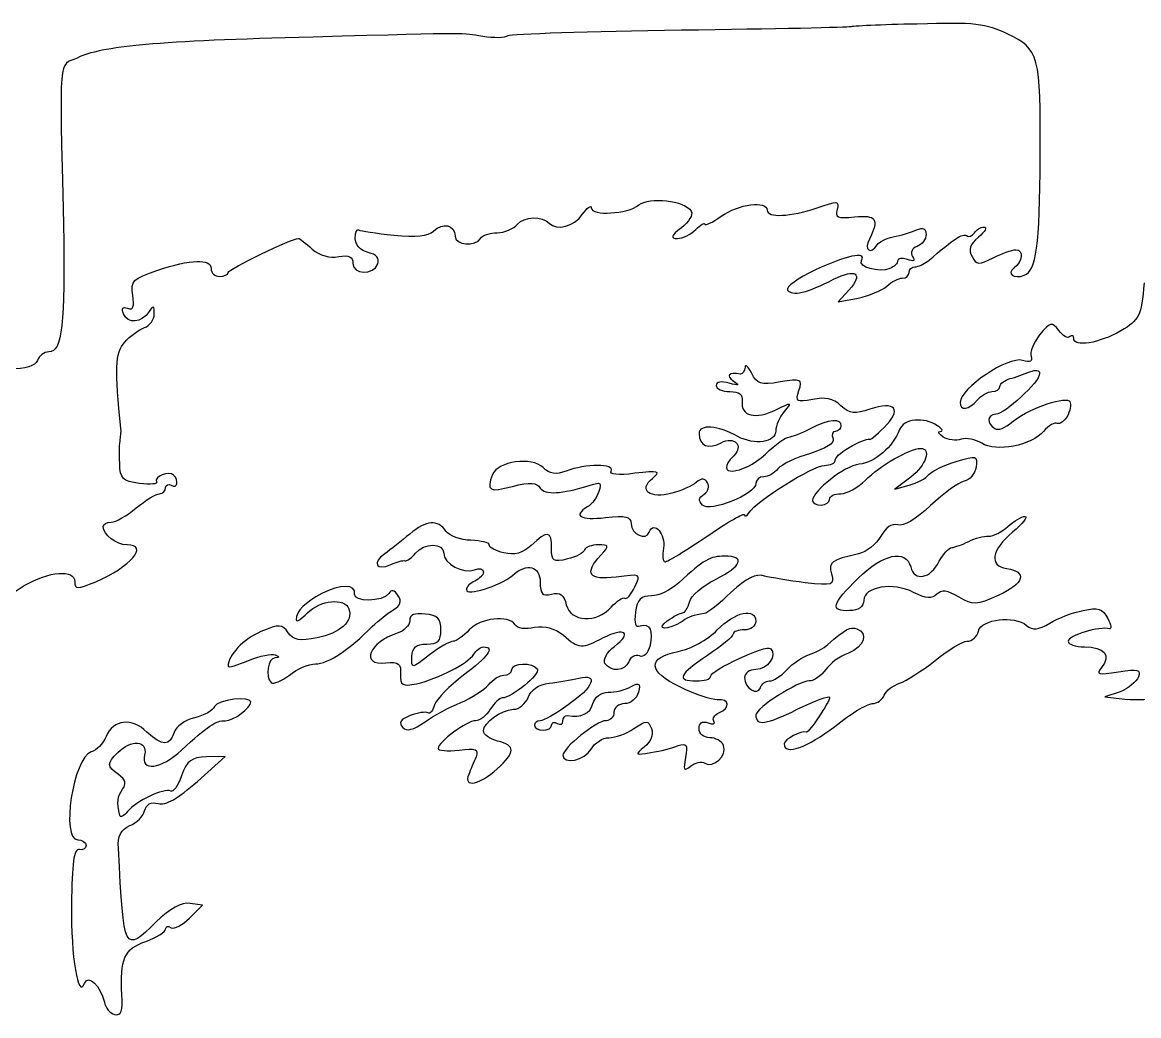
# Model space of a CAD drawing. Extents: x 0 to 69.4, y 0 to 30.3.
# Drawn here: x 4.273 to 7.688, y 7.152 to 10.191 of the extents above; entities that cross this region are included whole.
import ezdxf

# ---------------------------------------------------------------- set-up
doc = ezdxf.new("R2010")
doc.units = 0
doc.header["$MEASUREMENT"] = 0
doc.layers.get('0').update_dxf_attribs({"linetype": 'CONTINUOUS'})

msp = doc.modelspace()

# ---------------------------------------------------------------- linework, layer by layer
at = {"color": 0, "linetype": 'CONTINUOUS'}
for p, q in [((6.80701, 10.1776), (6.80701, 10.1776)), ((6.80181, 9.37218), (6.76882, 9.33572)), ((6.76882, 9.33572), (6.82958, 9.34788)), ((6.48415, 9.13613), (6.48415, 9.13613)), ((6.991, 8.79932), (6.94243, 8.76286)), ((6.94243, 8.76286), (6.98583, 8.77501)), ((5.45822, 8.62576), (5.45822, 8.62576)), ((7.30176, 8.63097), (7.30176, 8.63097)), ((5.18913, 8.44347), (5.18913, 8.44347)), ((7.63157, 8.14318), (7.58469, 8.12756)), ((7.58469, 8.12756), (7.6281, 8.12235)), ((4.86106, 8.09804), (4.86106, 8.09804)), ((4.80897, 7.86888), (4.89404, 7.94526)), ((4.89404, 7.94526), (4.83675, 7.94353)), ((4.78467, 7.45053), (4.8246, 7.49046)), ((4.8246, 7.49046), (4.7864, 7.49567))]:
    msp.add_line(p, q, dxfattribs=at)
for points in [[(6.80701, 10.1776), (6.80354, 10.1759), (6.57264, 10.1707), (6.28971, 10.1673)], [(7.0101, 10.1863), (6.90076, 10.1846), (6.80875, 10.1794), (6.80701, 10.1776)], [(7.28787, 10.1551), (7.22017, 10.188), (7.18718, 10.1915), (7.0101, 10.1863)], [(5.16308, 10.1464), (4.68744, 10.1343), (4.51389, 10.1187), (4.44097, 10.0822)], [(5.68213, 10.1482), (5.60921, 10.1586), (5.66824, 10.1603), (5.16308, 10.1464)], [(5.75851, 10.1499), (5.74983, 10.143), (5.71511, 10.143), (5.68213, 10.1482)], [(6.28971, 10.1673), (6.00851, 10.1638), (5.76893, 10.1551), (5.75851, 10.1499)], [(7.38683, 9.78185), (7.38857, 10.0909), (7.38336, 10.11), (7.28787, 10.1551)], [(4.44097, 10.0822), (4.38368, 10.0562), (4.38715, 10.1048), (4.39931, 9.57357)], [(7.33822, 9.41732), (7.37468, 9.43294), (7.3851, 9.50239), (7.38683, 9.78185)], [(5.98594, 9.60308), (6.00157, 9.62392), (6.01372, 9.63433), (6.01372, 9.62392)], [(6.01372, 9.62392), (6.01372, 9.59788), (6.12478, 9.60482), (6.1595, 9.6326)], [(6.1595, 9.6326), (6.19075, 9.65864), (6.30013, 9.64649), (6.31922, 9.6135)], [(6.41124, 9.59788), (6.46332, 9.63607), (6.55181, 9.64649), (6.55181, 9.61697)], [(6.70458, 9.62392), (6.76882, 9.64649), (6.77229, 9.64649), (6.76535, 9.61871)], [(5.78803, 9.57357), (5.80886, 9.59788), (5.86268, 9.59961), (5.88525, 9.57704)], [(5.88525, 9.57704), (5.90956, 9.55274), (5.9599, 9.56663), (5.98594, 9.60308)], [(6.31922, 9.6135), (6.32617, 9.60308), (6.31228, 9.58051), (6.28971, 9.56315)], [(6.36089, 9.57357), (6.36089, 9.56836), (6.38346, 9.57878), (6.41124, 9.59788)], [(6.55181, 9.61697), (6.55181, 9.59267), (6.62299, 9.59614), (6.70458, 9.62392)], [(6.76535, 9.61871), (6.7584, 9.5944), (6.76708, 9.59093), (6.81917, 9.59614)], [(6.81917, 9.59614), (6.88514, 9.60308), (6.89556, 9.58919), (6.86431, 9.52843)], [(4.39931, 9.57357), (4.40451, 9.26801), (4.39583, 9.183), (4.35417, 9.183)], [(5.53114, 9.55274), (5.55892, 9.58051), (5.59706, 9.57183), (5.59706, 9.53711)], [(5.72553, 9.54753), (5.7481, 9.54753), (5.77588, 9.55968), (5.78803, 9.57357)], [(6.28971, 9.56315), (6.25672, 9.53711), (6.25499, 9.53017), (6.27756, 9.53017)], [(6.33311, 9.55794), (6.34874, 9.57183), (6.36089, 9.58051), (6.36089, 9.57357)], [(7.00836, 9.55621), (7.02919, 9.56489), (7.03787, 9.56142), (7.03787, 9.54232)], [(7.18544, 9.54753), (7.19065, 9.55621), (7.20454, 9.56489), (7.21496, 9.56489)], [(7.21496, 9.56489), (7.22537, 9.56489), (7.21843, 9.551), (7.1976, 9.53364)], [(4.90272, 9.426), (4.90272, 9.43642), (5.09885, 9.53017), (5.11794, 9.53017)], [(5.11794, 9.53017), (5.12142, 9.53017), (5.14051, 9.51628), (5.15961, 9.49718)], [(5.29156, 9.53017), (5.29156, 9.54753), (5.29676, 9.55968), (5.30197, 9.55621)], [(5.33149, 9.48676), (5.30718, 9.49371), (5.29156, 9.51107), (5.29156, 9.53017)], [(5.30197, 9.55621), (5.30718, 9.55274), (5.35579, 9.54579), (5.40961, 9.54058)], [(5.40961, 9.54058), (5.47906, 9.53364), (5.51378, 9.53711), (5.53114, 9.55274)], [(5.59706, 9.53711), (5.59706, 9.50933), (5.65956, 9.50413), (5.67518, 9.53017)], [(5.67518, 9.53017), (5.68039, 9.54058), (5.70469, 9.54753), (5.72553, 9.54753)], [(6.27756, 9.53017), (6.29318, 9.53017), (6.31922, 9.54232), (6.33311, 9.55794)], [(6.86431, 9.52843), (6.84521, 9.49544), (6.86951, 9.47808), (6.88861, 9.51107)], [(6.88861, 9.51107), (6.89382, 9.51975), (6.91639, 9.53017), (6.93722, 9.53538)], [(6.93722, 9.53538), (6.95979, 9.53885), (6.991, 9.54926), (7.00836, 9.55621)], [(7.03787, 9.54232), (7.03787, 9.52843), (7.02572, 9.51107), (7.0101, 9.50586)], [(7.04308, 9.46072), (7.12642, 9.5319), (7.14899, 9.54579), (7.16114, 9.53885)], [(7.16114, 9.53885), (7.16808, 9.53364), (7.1785, 9.53711), (7.18544, 9.54753)], [(7.1976, 9.53364), (7.17156, 9.51107), (7.16635, 9.49544), (7.1785, 9.47461)], [(5.15961, 9.49718), (5.18392, 9.47808), (5.21343, 9.4694), (5.24121, 9.47461)], [(7.0101, 9.50586), (6.99447, 9.50065), (6.98926, 9.48676), (6.99621, 9.47461)], [(7.24274, 9.47114), (7.26878, 9.48329), (7.30003, 9.49544), (7.31218, 9.49544)], [(7.31218, 9.49544), (7.33649, 9.49544), (7.33301, 9.45899), (7.30697, 9.43989)], [(4.68744, 9.43294), (4.78814, 9.46593), (4.85064, 9.4694), (4.85064, 9.43815)], [(5.24121, 9.47461), (5.27246, 9.47982), (5.28461, 9.47461), (5.28461, 9.45378)], [(5.361, 9.45204), (5.36621, 9.4694), (5.35753, 9.48156), (5.33149, 9.48676)], [(6.84, 9.46246), (6.85736, 9.49197), (6.79313, 9.47808), (6.69764, 9.43294)], [(6.92681, 9.43815), (6.89382, 9.42426), (6.82785, 9.44336), (6.84, 9.46246)], [(6.95111, 9.46246), (6.95111, 9.45378), (6.94069, 9.44336), (6.92681, 9.43815)], [(6.98063, 9.46593), (6.96326, 9.47114), (6.95111, 9.4694), (6.95111, 9.46246)], [(6.99621, 9.47461), (7.00489, 9.46072), (6.99968, 9.45899), (6.98063, 9.46593)], [(7.00315, 9.44336), (7.01357, 9.44336), (7.03093, 9.45204), (7.04308, 9.46072)], [(7.1785, 9.47461), (7.19239, 9.44857), (7.19933, 9.44857), (7.24274, 9.47114)], [(4.61111, 9.35656), (4.60417, 9.39996), (4.61111, 9.4069), (4.68744, 9.43294)], [(4.85064, 9.43815), (4.85064, 9.42426), (4.86279, 9.41385), (4.87668, 9.41385)], [(4.87668, 9.41385), (4.89057, 9.41385), (4.90272, 9.41906), (4.90272, 9.426)], [(5.28461, 9.45378), (5.28461, 9.41906), (5.34711, 9.41732), (5.361, 9.45204)], [(6.69764, 9.43294), (6.64556, 9.40864), (6.60736, 9.38086), (6.61431, 9.37218)], [(6.75493, 9.40517), (6.82264, 9.43989), (6.84694, 9.42253), (6.80181, 9.37218)], [(6.965, 9.40864), (6.97715, 9.40864), (6.98583, 9.41732), (6.98583, 9.426)], [(6.98583, 9.426), (6.98583, 9.43642), (6.99447, 9.44336), (7.00315, 9.44336)], [(7.30697, 9.43989), (7.28267, 9.42253), (7.30524, 9.40517), (7.33822, 9.41732)], [(6.61431, 9.37218), (6.62646, 9.35308), (6.67507, 9.3635), (6.75493, 9.40517)], [(6.91813, 9.38433), (6.93201, 9.39822), (6.95458, 9.40864), (6.965, 9.40864)], [(7.70449, 9.39475), (7.69581, 9.29058), (7.6906, 9.2819), (7.63331, 9.24718)], [(4.59549, 9.31663), (4.61285, 9.30968), (4.61632, 9.32183), (4.61111, 9.35656)], [(6.82958, 9.34788), (6.86257, 9.35482), (6.9025, 9.37044), (6.91813, 9.38433)], [(4.58333, 9.29926), (4.57639, 9.31663), (4.57986, 9.32183), (4.59549, 9.31663)], [(4.67703, 9.29926), (4.67703, 9.32531), (4.67356, 9.32531), (4.6614, 9.30621)], [(4.6614, 9.30621), (4.63883, 9.27149), (4.59549, 9.26801), (4.58333, 9.29926)], [(4.64751, 9.2576), (4.66314, 9.26281), (4.67703, 9.2819), (4.67703, 9.29926)], [(4.58681, 9.21251), (4.60243, 9.23156), (4.63015, 9.25065), (4.64751, 9.2576)], [(7.44412, 9.24892), (7.42156, 9.27669), (7.41808, 9.27496), (7.3851, 9.23503)], [(7.3851, 9.23503), (7.366, 9.21078), (7.35385, 9.18126), (7.35906, 9.16911)], [(7.47706, 9.22988), (7.47185, 9.22293), (7.45628, 9.23156), (7.44412, 9.24892)], [(7.48921, 9.22467), (7.48921, 9.23329), (7.484, 9.23503), (7.47706, 9.22988)], [(7.63331, 9.24718), (7.56733, 9.20904), (7.48921, 9.19689), (7.48921, 9.22467)], [(4.57465, 8.94863), (4.55556, 9.12744), (4.55729, 9.18126), (4.58681, 9.21251)], [(4.31944, 9.15696), (4.3125, 9.1396), (4.28472, 9.13092), (4.23438, 9.13092)], [(4.35417, 9.183), (4.34028, 9.183), (4.32465, 9.17085), (4.31944, 9.15696)], [(7.33301, 9.15696), (7.28961, 9.17085), (7.14204, 9.07189), (7.14204, 9.02849)], [(7.35906, 9.16911), (7.36426, 9.15349), (7.35732, 9.15001), (7.33301, 9.15696)], [(6.47026, 9.11529), (6.43381, 9.1205), (6.42513, 9.11182), (6.44769, 9.09446)], [(6.48415, 9.13613), (6.48242, 9.12397), (6.47721, 9.11529), (6.47026, 9.11529)], [(6.50325, 9.11876), (6.49283, 9.1396), (6.48415, 9.14654), (6.48415, 9.13613)], [(6.59174, 9.09099), (6.53097, 9.08057), (6.52056, 9.08404), (6.50325, 9.11876)], [(7.3851, 9.11703), (7.3851, 9.09099), (7.27746, 8.99203), (7.25142, 8.99203)], [(7.29482, 9.1014), (7.31044, 9.10488), (7.33822, 9.11529), (7.35558, 9.12224)], [(7.35558, 9.12224), (7.37294, 9.12918), (7.3851, 9.12744), (7.3851, 9.11703)], [(6.43554, 9.08751), (6.41124, 9.09446), (6.39561, 9.09099), (6.39561, 9.08057)], [(6.44769, 9.09446), (6.46853, 9.08057), (6.46506, 9.07883), (6.43554, 9.08751)], [(6.64903, 9.06494), (6.65944, 9.09967), (6.65597, 9.1014), (6.59174, 9.09099)], [(7.26357, 9.0771), (7.26357, 9.08578), (7.27746, 9.09619), (7.29482, 9.1014)], [(6.39561, 9.08057), (6.39561, 9.07015), (6.41471, 9.06147), (6.43728, 9.06147)], [(6.43728, 9.06147), (6.46679, 9.06147), (6.47721, 9.05279), (6.47547, 9.03196)], [(6.69069, 9.03717), (6.64208, 9.02849), (6.63688, 9.03022), (6.64903, 9.06494)], [(7.19412, 9.03543), (7.20628, 9.04932), (7.22711, 9.06147), (7.23926, 9.06147)], [(7.23926, 9.06147), (7.25315, 9.06147), (7.26357, 9.06842), (7.26357, 9.0771)], [(6.47547, 9.03196), (6.46853, 8.98682), (6.51708, 8.97467), (6.57785, 9.00592)], [(6.57785, 9.00592), (6.62819, 9.03022), (6.62819, 9.03022), (6.60389, 9.00071)], [(6.7775, 9.01807), (6.75319, 9.04064), (6.72889, 9.04585), (6.69069, 9.03717)], [(6.86604, 9.00765), (6.81917, 8.99203), (6.80528, 8.99376), (6.7775, 9.01807)], [(6.90944, 8.9521), (6.965, 9.00765), (6.94417, 9.03369), (6.86604, 9.00765)], [(7.14204, 9.02849), (7.14204, 9.00071), (7.16808, 9.00592), (7.19412, 9.03543)], [(7.30003, 8.96772), (7.33996, 9.00418), (7.45454, 9.04585), (7.47532, 9.03369)], [(7.47532, 9.03369), (7.48226, 9.02849), (7.48053, 9.00939), (7.47185, 8.99029)], [(6.60389, 9.00071), (6.59, 8.98335), (6.57785, 8.95731), (6.57785, 8.94168)], [(6.68375, 8.94863), (6.74278, 8.97814), (6.7775, 8.98161), (6.7775, 8.95731)], [(7.0726, 8.95731), (7.03093, 8.98508), (6.96847, 8.97814), (6.95632, 8.94515)], [(7.25142, 8.99203), (7.22364, 8.99203), (7.2219, 8.96425), (7.24794, 8.94863)], [(7.47185, 8.99029), (7.46143, 8.97119), (7.4476, 8.96078), (7.43892, 8.96425)], [(4.57292, 8.9139), (4.57465, 8.92432), (4.57639, 8.93994), (4.57465, 8.94863)], [(6.46158, 8.92432), (6.40082, 8.95904), (6.34353, 8.96251), (6.34353, 8.933)], [(6.61778, 8.92258), (6.62646, 8.92258), (6.65771, 8.93474), (6.68375, 8.94863)], [(6.7775, 8.95731), (6.7775, 8.94863), (6.77056, 8.93994), (6.76014, 8.93994)], [(6.86431, 8.91564), (6.86431, 8.91043), (6.88514, 8.92779), (6.90944, 8.9521)], [(7.08128, 8.93994), (7.09169, 8.93994), (7.08649, 8.94863), (7.0726, 8.95731)], [(7.24794, 8.94863), (7.25662, 8.94168), (7.28093, 8.95036), (7.30003, 8.96772)], [(7.43892, 8.96425), (7.43197, 8.96946), (7.41287, 8.95731), (7.39725, 8.93994)], [(4.57118, 8.84272), (4.56944, 8.87224), (4.57118, 8.90522), (4.57292, 8.9139)], [(6.34353, 8.933), (6.34353, 8.89481), (6.37304, 8.88439), (6.41124, 8.90522)], [(6.41124, 8.90522), (6.45117, 8.92606), (6.48068, 8.89654), (6.44943, 8.86529)], [(6.57785, 8.94168), (6.57785, 8.90522), (6.51361, 8.89654), (6.46158, 8.92432)], [(6.5466, 8.8705), (6.57785, 8.90001), (6.6091, 8.92258), (6.61778, 8.92258)], [(6.75319, 8.91738), (6.7584, 8.90349), (6.73236, 8.88786), (6.68375, 8.87224)], [(6.76014, 8.93994), (6.75146, 8.93994), (6.74799, 8.92953), (6.75319, 8.91738)], [(6.81222, 8.89654), (6.84174, 8.91217), (6.86431, 8.91911), (6.86431, 8.91564)], [(6.95632, 8.94515), (6.93549, 8.89133), (6.8834, 8.84619), (6.83306, 8.83925)], [(7.08996, 8.92258), (7.07607, 8.93126), (7.0726, 8.93994), (7.08128, 8.93994)], [(7.14551, 8.91564), (7.12989, 8.91043), (7.10385, 8.9139), (7.08996, 8.92258)], [(7.20801, 8.90349), (7.18892, 8.91564), (7.16114, 8.92085), (7.14551, 8.91564)], [(7.39725, 8.93994), (7.36079, 8.89654), (7.25142, 8.87571), (7.20801, 8.90349)], [(6.76014, 8.85314), (6.76014, 8.86182), (6.78444, 8.88092), (6.81222, 8.89654)], [(6.85215, 8.79064), (6.89556, 8.83404), (6.98753, 8.88786), (7.02051, 8.88786)], [(7.02051, 8.88786), (7.05524, 8.88786), (7.03787, 8.83751), (6.991, 8.79932)], [(5.86615, 8.82883), (5.83317, 8.86356), (5.72726, 8.84793), (5.71164, 8.808)], [(6.44943, 8.86529), (6.38346, 8.79932), (6.47547, 8.80453), (6.5466, 8.8705)], [(6.68375, 8.87224), (6.64035, 8.86008), (6.59694, 8.83925), (6.58479, 8.82536)], [(6.72715, 8.83578), (6.74451, 8.83578), (6.76014, 8.84272), (6.76014, 8.85314)], [(7.04656, 8.808), (7.05697, 8.81842), (7.09343, 8.83751), (7.12989, 8.84793)], [(7.12989, 8.84793), (7.19239, 8.86703), (7.19586, 8.86529), (7.19065, 8.83057)], [(4.63189, 8.78022), (4.57986, 8.78717), (4.57292, 8.79411), (4.57118, 8.84272)], [(4.73606, 8.80626), (4.72217, 8.82015), (4.67529, 8.80106), (4.68397, 8.78543)], [(5.93733, 8.81842), (5.90435, 8.80626), (5.88699, 8.80974), (5.86615, 8.82883)], [(6.07443, 8.81842), (6.08832, 8.84099), (5.99463, 8.84099), (5.93733, 8.81842)], [(6.14735, 8.81147), (6.09526, 8.80453), (6.06749, 8.808), (6.07443, 8.81842)], [(6.20117, 8.79585), (6.22721, 8.81842), (6.22026, 8.82015), (6.14735, 8.81147)], [(6.49631, 8.69174), (6.51882, 8.72646), (6.69243, 8.83578), (6.72715, 8.83578)], [(6.58479, 8.82536), (6.57438, 8.81147), (6.55354, 8.80106), (6.54139, 8.80106)], [(6.83306, 8.83925), (6.78792, 8.83404), (6.69069, 8.75765), (6.69069, 8.72819)], [(7.19065, 8.83057), (7.18718, 8.80974), (7.17156, 8.79064), (7.15419, 8.78717)], [(4.68397, 8.78543), (4.68918, 8.77849), (4.66488, 8.77675), (4.63189, 8.78022)], [(4.71175, 8.76807), (4.71175, 8.77675), (4.72043, 8.78022), (4.72911, 8.77501)], [(4.72911, 8.77501), (4.74821, 8.76286), (4.75342, 8.7889), (4.73606, 8.80626)], [(5.71164, 8.808), (5.69254, 8.75765), (5.70122, 8.7525), (5.7724, 8.77154)], [(5.7724, 8.77154), (5.82796, 8.78543), (5.84706, 8.78369), (5.85747, 8.76633)], [(6.01025, 8.77501), (6.04318, 8.78543), (6.04665, 8.78369), (6.03629, 8.75597)], [(6.26019, 8.75076), (6.19422, 8.73167), (6.15603, 8.76113), (6.20117, 8.79585)], [(6.33485, 8.78369), (6.32269, 8.77328), (6.28797, 8.75765), (6.26019, 8.75076)], [(6.36957, 8.78196), (6.36089, 8.79758), (6.35221, 8.79758), (6.33485, 8.78369)], [(6.51708, 8.78022), (6.51708, 8.74729), (6.37651, 8.69174), (6.35394, 8.71431)], [(6.35915, 8.74729), (6.37131, 8.75597), (6.37651, 8.77154), (6.36957, 8.78196)], [(6.54139, 8.80106), (6.5275, 8.80106), (6.51708, 8.79064), (6.51708, 8.78022)], [(6.7775, 8.74903), (6.79486, 8.74903), (6.82958, 8.76807), (6.85215, 8.79064)], [(6.98583, 8.77501), (7.0101, 8.78196), (7.03787, 8.79585), (7.04656, 8.808)], [(7.15419, 8.78717), (7.13683, 8.78369), (7.09169, 8.75076), (7.05176, 8.71257)], [(4.62147, 8.70562), (4.65099, 8.72993), (4.68224, 8.74903), (4.69265, 8.74903)], [(4.69265, 8.74903), (4.70307, 8.74903), (4.71175, 8.75765), (4.71175, 8.76807)], [(5.85747, 8.76633), (5.87136, 8.74556), (5.92171, 8.74729), (6.01025, 8.77501)], [(6.03629, 8.75597), (6.03108, 8.73687), (6.01546, 8.71604), (6.00157, 8.7091)], [(6.35394, 8.71431), (6.34006, 8.72819), (6.34179, 8.73687), (6.35915, 8.74729)], [(6.74278, 8.73167), (6.74278, 8.74208), (6.7584, 8.74903), (6.7775, 8.74903)], [(6.00157, 8.7091), (5.95643, 8.68132), (5.98074, 8.66743), (6.05707, 8.67611)], [(6.69069, 8.72819), (6.69069, 8.72125), (6.70285, 8.71431), (6.71674, 8.71431)], [(6.71674, 8.71431), (6.73063, 8.71431), (6.74278, 8.72299), (6.74278, 8.73167)], [(7.05176, 8.71257), (7.00662, 8.6709), (6.96847, 8.64833), (6.95111, 8.65354)], [(4.54514, 8.66222), (4.55903, 8.66222), (4.59375, 8.68132), (4.62147, 8.70562)], [(6.05707, 8.67611), (6.11957, 8.68306), (6.13519, 8.67958), (6.13519, 8.65701)], [(6.36783, 8.61882), (6.43033, 8.66222), (6.48242, 8.69174), (6.48242, 8.68479)], [(6.48242, 8.68479), (6.48242, 8.67785), (6.48936, 8.67958), (6.49631, 8.69174)], [(7.28787, 8.64833), (7.30697, 8.66569), (7.33128, 8.67958), (7.33996, 8.67958)], [(7.33996, 8.67958), (7.35037, 8.67958), (7.33301, 8.65701), (7.30176, 8.63097)], [(4.52083, 8.64833), (4.52083, 8.65528), (4.53125, 8.66222), (4.54514, 8.66222)], [(4.59375, 8.59278), (4.56076, 8.59278), (4.52083, 8.62403), (4.52083, 8.64833)], [(5.56928, 8.63444), (5.54329, 8.6709), (5.51031, 8.66917), (5.45822, 8.62576)], [(6.13519, 8.65701), (6.13519, 8.62576), (6.18207, 8.60319), (6.19075, 8.63097)], [(6.19075, 8.63097), (6.20464, 8.66917), (6.24283, 8.62403), (6.23415, 8.58236)], [(6.95111, 8.65354), (6.93201, 8.65875), (6.91465, 8.6466), (6.89903, 8.61882)], [(7.22885, 8.61882), (7.24274, 8.61882), (7.27051, 8.63271), (7.28787, 8.64833)], [(5.45822, 8.62576), (5.43392, 8.60493), (5.39919, 8.57889), (5.38183, 8.565)], [(5.64567, 8.60667), (5.61442, 8.60667), (5.57969, 8.62056), (5.56928, 8.63444)], [(5.70122, 8.59278), (5.70122, 8.59972), (5.67692, 8.60493), (5.64567, 8.60667)], [(5.89219, 8.58236), (5.89219, 8.63618), (5.88004, 8.63792), (5.82969, 8.59104)], [(6.23936, 8.54069), (6.24631, 8.54069), (6.3036, 8.57542), (6.36783, 8.61882)], [(6.89903, 8.61882), (6.88514, 8.59451), (6.85563, 8.57021), (6.83132, 8.565)], [(7.16808, 8.60319), (7.18718, 8.61361), (7.21496, 8.62056), (7.22885, 8.61882)], [(7.30176, 8.63097), (7.23753, 8.57715), (7.22885, 8.52854), (7.2844, 8.51986)], [(4.49826, 8.47993), (4.60417, 8.52507), (4.66314, 8.59278), (4.59375, 8.59278)], [(5.47558, 8.56674), (5.50336, 8.59972), (5.56239, 8.59972), (5.56239, 8.56674)], [(5.74636, 8.56847), (5.72206, 8.57368), (5.70122, 8.5841), (5.70122, 8.59278)], [(5.82969, 8.59104), (5.80365, 8.56674), (5.77935, 8.55979), (5.74636, 8.56847)], [(5.94081, 8.54937), (5.8974, 8.53896), (5.89219, 8.54069), (5.89219, 8.58236)], [(5.99289, 8.57715), (5.99115, 8.56847), (5.96685, 8.55458), (5.94081, 8.54937)], [(6.03456, 8.59278), (6.01546, 8.59278), (5.99636, 8.58583), (5.99289, 8.57715)], [(6.04318, 8.56153), (6.06922, 8.59104), (6.06922, 8.59278), (6.03456, 8.59278)], [(6.23415, 8.58236), (6.23068, 8.55979), (6.23242, 8.54069), (6.23936, 8.54069)], [(6.82958, 8.49035), (6.90597, 8.565), (6.97542, 8.58062), (6.991, 8.52507)], [(7.07781, 8.54243), (7.08996, 8.565), (7.10732, 8.5841), (7.116, 8.5841)], [(7.116, 8.5841), (7.12642, 8.58583), (7.14899, 8.59278), (7.16808, 8.60319)], [(5.38183, 8.565), (5.3419, 8.53722), (5.35579, 8.51292), (5.40093, 8.53201)], [(5.40093, 8.53201), (5.41829, 8.54069), (5.43739, 8.5459), (5.44433, 8.54417)], [(5.44433, 8.54417), (5.44954, 8.54243), (5.46517, 8.55285), (5.47558, 8.56674)], [(5.56239, 8.56674), (5.56239, 8.53549), (5.62136, 8.5025), (5.65608, 8.51639)], [(5.7724, 8.49903), (5.81754, 8.53896), (5.85747, 8.52854), (5.85747, 8.47819)], [(6.09006, 8.49382), (6.00504, 8.4834), (5.99115, 8.50424), (6.04318, 8.56153)], [(6.42165, 8.55806), (6.37651, 8.55806), (6.35915, 8.54764), (6.28103, 8.47646)], [(6.39388, 8.48687), (6.47547, 8.52854), (6.48589, 8.55806), (6.42165, 8.55806)], [(6.83132, 8.565), (6.74625, 8.5459), (6.73931, 8.54069), (6.74799, 8.50424)], [(6.991, 8.52507), (7.00142, 8.47993), (7.05176, 8.48861), (7.07781, 8.54243)], [(4.27951, 8.46778), (4.35417, 8.51292), (4.43403, 8.51812), (4.43403, 8.47993)], [(5.65608, 8.51639), (5.67171, 8.5216), (5.68386, 8.51986), (5.68386, 8.50944)], [(5.68386, 8.50944), (5.68386, 8.50076), (5.67171, 8.48861), (5.65782, 8.48167)], [(6.14735, 8.46431), (6.16644, 8.50424), (6.16471, 8.50424), (6.09006, 8.49382)], [(6.54313, 8.49729), (6.51708, 8.50597), (6.48936, 8.49035), (6.44075, 8.44694)], [(6.74799, 8.50424), (6.7584, 8.46778), (6.75319, 8.46778), (6.66813, 8.47646)], [(7.2844, 8.51986), (7.34864, 8.51118), (7.33822, 8.47472), (7.2601, 8.43826)], [(4.43403, 8.47993), (4.43403, 8.45562), (4.44097, 8.45562), (4.49826, 8.47993)], [(5.28982, 8.44174), (5.29503, 8.47299), (5.24468, 8.47299), (5.18913, 8.44347)], [(5.63178, 8.45562), (5.63178, 8.43479), (5.73247, 8.46604), (5.7724, 8.49903)], [(5.65782, 8.48167), (5.64393, 8.47646), (5.63178, 8.46431), (5.63178, 8.45562)], [(5.85747, 8.47819), (5.85747, 8.44174), (5.86442, 8.43479), (5.89219, 8.44174)], [(6.28103, 8.47646), (6.25672, 8.45389), (6.22026, 8.43653), (6.19769, 8.43653)], [(6.31401, 8.41743), (6.31749, 8.43653), (6.35394, 8.46778), (6.39388, 8.48687)], [(6.66813, 8.47646), (6.61778, 8.4834), (6.56222, 8.49208), (6.54313, 8.49729)], [(6.80354, 8.39139), (6.74278, 8.38792), (6.74972, 8.41222), (6.82958, 8.49035)], [(6.99968, 8.44694), (6.93722, 8.47993), (6.84694, 8.46431), (6.84694, 8.42264)], [(4.2066, 8.41396), (4.21181, 8.42264), (4.24479, 8.44694), (4.27951, 8.46778)], [(5.18913, 8.44347), (5.13878, 8.41743), (5.111, 8.38965), (5.111, 8.36361)], [(5.39399, 8.44347), (5.37663, 8.41743), (5.28461, 8.41743), (5.28982, 8.44174)], [(5.4235, 8.43653), (5.41135, 8.45562), (5.40267, 8.45736), (5.39399, 8.44347)], [(5.40961, 8.39486), (5.43044, 8.40701), (5.43392, 8.41917), (5.4235, 8.43653)], [(5.89219, 8.44174), (5.91824, 8.44868), (5.93039, 8.44), (5.93733, 8.40875)], [(6.1161, 8.42958), (6.12131, 8.42437), (6.13519, 8.44), (6.14735, 8.46431)], [(6.19769, 8.43653), (6.16644, 8.43653), (6.15429, 8.42611), (6.14908, 8.38618)], [(6.44075, 8.44694), (6.40603, 8.41222), (6.36783, 8.38271), (6.35915, 8.38271)], [(7.07086, 8.44174), (7.05524, 8.42611), (7.03787, 8.42785), (6.99968, 8.44694)], [(7.13857, 8.43306), (7.10211, 8.45389), (7.08475, 8.45562), (7.07086, 8.44174)], [(7.2601, 8.43826), (7.19065, 8.40701), (7.18197, 8.40701), (7.13857, 8.43306)], [(5.14572, 8.38444), (5.18565, 8.42437), (5.25857, 8.43132), (5.27246, 8.3966)], [(5.93733, 8.40875), (5.95122, 8.35667), (6.02935, 8.35146), (6.07443, 8.40181)], [(6.07443, 8.40181), (6.09179, 8.4209), (6.11089, 8.43306), (6.1161, 8.42958)], [(6.29318, 8.38444), (6.30013, 8.38444), (6.30881, 8.40007), (6.31401, 8.41743)], [(6.39908, 8.33236), (6.4529, 8.38792), (6.51708, 8.40181), (6.51708, 8.3584)], [(6.84694, 8.42264), (6.84694, 8.40354), (6.83132, 8.39139), (6.80354, 8.39139)], [(7.51872, 8.39139), (7.56386, 8.40181), (7.57775, 8.39833), (7.59338, 8.36708)], [(5.111, 8.36361), (5.111, 8.35493), (5.12663, 8.36535), (5.14572, 8.38444)], [(5.27246, 8.3966), (5.28635, 8.3584), (5.24468, 8.32194), (5.17524, 8.30806)], [(5.34364, 8.34278), (5.36447, 8.36187), (5.39399, 8.38618), (5.40961, 8.39486)], [(5.50683, 8.38097), (5.47211, 8.38444), (5.45822, 8.37924), (5.45822, 8.36014)], [(5.55371, 8.33236), (5.55371, 8.36708), (5.54329, 8.3775), (5.50683, 8.38097)], [(5.78108, 8.34799), (5.76025, 8.37924), (5.67344, 8.36882), (5.64046, 8.33236)], [(6.14908, 8.38618), (6.14388, 8.35146), (6.14908, 8.33931), (6.16297, 8.34451)], [(6.24631, 8.36014), (6.2654, 8.37403), (6.28624, 8.38444), (6.29318, 8.38444)], [(6.35915, 8.38271), (6.32443, 8.3775), (6.31575, 8.37403), (6.29144, 8.3584)], [(7.1976, 8.32889), (7.20801, 8.36535), (7.30697, 8.3775), (7.34517, 8.34625)], [(7.41635, 8.35319), (7.44239, 8.36882), (7.48747, 8.38618), (7.51872, 8.39139)], [(7.59338, 8.36708), (7.60379, 8.34799), (7.60553, 8.3341), (7.59858, 8.33583)], [(5.08675, 8.32368), (5.06765, 8.34972), (5.06071, 8.35146), (5.00342, 8.32715)], [(5.17003, 8.22825), (5.20822, 8.22825), (5.27593, 8.27339), (5.34364, 8.34278)], [(5.45822, 8.36014), (5.45822, 8.34625), (5.44086, 8.32889), (5.42003, 8.32194)], [(5.51031, 8.28896), (5.54503, 8.28896), (5.55371, 8.29764), (5.55371, 8.33236)], [(5.64046, 8.33236), (5.6231, 8.31326), (5.60053, 8.29764), (5.59185, 8.29764)], [(5.84011, 8.33931), (5.81407, 8.33236), (5.78629, 8.33757), (5.78108, 8.34799)], [(5.92865, 8.315), (5.90088, 8.33757), (5.8731, 8.34451), (5.84011, 8.33931)], [(6.08485, 8.28207), (6.1404, 8.32368), (6.1161, 8.34104), (6.05013, 8.30806)], [(6.16297, 8.34451), (6.19249, 8.35493), (6.20464, 8.32889), (6.19249, 8.28207)], [(6.29144, 8.3584), (6.24631, 8.33062), (6.20811, 8.33062), (6.24631, 8.36014)], [(6.27929, 8.26644), (6.31749, 8.27339), (6.36957, 8.30285), (6.39908, 8.33236)], [(6.48242, 8.33236), (6.46332, 8.33236), (6.44769, 8.32715), (6.44769, 8.32021)], [(6.51708, 8.3584), (6.51708, 8.34451), (6.50151, 8.33236), (6.48242, 8.33236)], [(6.73757, 8.28722), (6.79139, 8.33583), (6.80528, 8.34278), (6.82611, 8.33583)], [(6.82611, 8.33583), (6.86257, 8.32368), (6.84868, 8.28033), (6.80007, 8.26124)], [(7.34517, 8.34625), (7.36426, 8.33062), (7.37989, 8.33236), (7.41635, 8.35319)], [(7.59858, 8.33583), (7.56907, 8.34451), (7.47185, 8.315), (7.47185, 8.29764)], [(5.00342, 8.32715), (4.9496, 8.30458), (4.90272, 8.25429), (4.90272, 8.22131)], [(5.17524, 8.30806), (5.12315, 8.29764), (5.10232, 8.30111), (5.08675, 8.32368)], [(5.42003, 8.32194), (5.33496, 8.2959), (5.30544, 8.22131), (5.38531, 8.23172)], [(5.59185, 8.29764), (5.58143, 8.29764), (5.5485, 8.2786), (5.51899, 8.25603)], [(6.05013, 8.30806), (5.98421, 8.27339), (5.97553, 8.27339), (5.92865, 8.315)], [(6.44769, 8.32021), (6.44769, 8.31153), (6.41124, 8.28381), (6.36957, 8.25429)], [(7.06565, 8.23867), (7.10558, 8.27165), (7.14899, 8.29764), (7.16287, 8.29764)], [(7.16287, 8.29764), (7.1785, 8.29764), (7.19412, 8.31153), (7.1976, 8.32889)], [(7.47185, 8.29764), (7.47185, 8.28896), (7.49442, 8.28033), (7.52219, 8.28033)], [(5.46517, 8.25082), (5.4669, 8.2786), (5.47732, 8.28896), (5.51031, 8.28896)], [(5.68386, 8.28033), (5.72032, 8.28033), (5.69775, 8.24908), (5.6231, 8.19353)], [(5.65435, 8.25776), (5.66129, 8.26992), (5.67518, 8.28033), (5.68386, 8.28033)], [(6.05533, 8.22999), (6.04839, 8.24214), (6.06228, 8.26471), (6.08485, 8.28207)], [(6.19249, 8.28207), (6.18728, 8.2595), (6.17339, 8.24735), (6.16124, 8.25256)], [(6.28624, 8.15707), (6.18554, 8.20568), (6.18381, 8.24735), (6.27929, 8.26644)], [(6.37825, 8.19006), (6.37825, 8.20915), (6.55007, 8.28896), (6.56222, 8.27513)], [(6.56222, 8.27513), (6.58306, 8.25429), (6.55354, 8.21089), (6.51708, 8.21089)], [(6.67854, 8.25603), (6.69938, 8.26297), (6.72542, 8.27686), (6.73757, 8.28722)], [(7.52219, 8.28033), (7.58296, 8.28033), (7.60553, 8.25429), (7.57428, 8.21783)], [(4.90272, 8.22131), (4.90272, 8.2161), (4.9305, 8.22478), (4.96522, 8.23867)], [(4.96522, 8.23867), (4.99994, 8.25256), (5.0364, 8.26124), (5.04682, 8.25603)], [(5.04682, 8.24735), (5.02425, 8.24561), (5.01557, 8.19006), (5.03467, 8.17096)], [(5.04682, 8.25603), (5.06244, 8.25082), (5.06071, 8.24735), (5.04682, 8.24735)], [(5.38531, 8.23172), (5.42524, 8.23519), (5.43218, 8.22999), (5.43044, 8.197)], [(5.51899, 8.25603), (5.46343, 8.21263), (5.46343, 8.21263), (5.46517, 8.25082)], [(5.47906, 8.16749), (5.54676, 8.18311), (5.63699, 8.22999), (5.65435, 8.25776)], [(5.77067, 8.21089), (5.77067, 8.23346), (5.8349, 8.23346), (5.84879, 8.21263)], [(6.12825, 8.23519), (6.11783, 8.20568), (6.07269, 8.20221), (6.05533, 8.22999)], [(6.16124, 8.25256), (6.14735, 8.25776), (6.13346, 8.24908), (6.12825, 8.23519)], [(6.36957, 8.25429), (6.28103, 8.19526), (6.27235, 8.17617), (6.33485, 8.17617)], [(6.61257, 8.21089), (6.62993, 8.22999), (6.65944, 8.24908), (6.67854, 8.25603)], [(6.80007, 8.26124), (6.77403, 8.25256), (6.74278, 8.22825), (6.73063, 8.21089)], [(6.95632, 8.16922), (6.97715, 8.17617), (7.02572, 8.20742), (7.06565, 8.23867)], [(5.09022, 8.19353), (5.11274, 8.21263), (5.14919, 8.22825), (5.17003, 8.22825)], [(5.43044, 8.197), (5.42871, 8.16228), (5.43565, 8.15881), (5.47906, 8.16749)], [(5.84879, 8.21263), (5.85747, 8.197), (5.77067, 8.12408), (5.74115, 8.12408)], [(5.74636, 8.19353), (5.76025, 8.19353), (5.77067, 8.20221), (5.77067, 8.21089)], [(5.97553, 8.18485), (6.03803, 8.20047), (6.02067, 8.15533), (5.94254, 8.10325)], [(6.51708, 8.21089), (6.49804, 8.21089), (6.48242, 8.20047), (6.48242, 8.18658)], [(6.55875, 8.17617), (6.5709, 8.17617), (6.59521, 8.19179), (6.61257, 8.21089)], [(6.73063, 8.21089), (6.71674, 8.19179), (6.69417, 8.17617), (6.68028, 8.17617)], [(7.57428, 8.21783), (7.55692, 8.19526), (7.56213, 8.19353), (7.62636, 8.20394)], [(7.62636, 8.20394), (7.68713, 8.21436), (7.69581, 8.21089), (7.68713, 8.18832)], [(5.03467, 8.17096), (5.04161, 8.16575), (5.06592, 8.17617), (5.09022, 8.19353)], [(5.6231, 8.19353), (5.57969, 8.16228), (5.54156, 8.12061), (5.53461, 8.10325)], [(5.61442, 8.11019), (5.6474, 8.12408), (5.6856, 8.14839), (5.69949, 8.16401)], [(5.69949, 8.16401), (5.71164, 8.18138), (5.73421, 8.19353), (5.74636, 8.19353)], [(5.82101, 8.12582), (5.82969, 8.15013), (5.85226, 8.16575), (5.88525, 8.16922)], [(5.88525, 8.16922), (5.91303, 8.17269), (5.95296, 8.17964), (5.97553, 8.18485)], [(6.13519, 8.15881), (6.16124, 8.17269), (6.16471, 8.16922), (6.15776, 8.14144)], [(6.33485, 8.17617), (6.35915, 8.17617), (6.37825, 8.18138), (6.37825, 8.19006)], [(6.48242, 8.18658), (6.48242, 8.1536), (6.52229, 8.12929), (6.53097, 8.15533)], [(6.68028, 8.17617), (6.64729, 8.17617), (6.51708, 8.09457), (6.51708, 8.072)], [(6.53097, 8.15533), (6.53444, 8.16749), (6.5466, 8.17617), (6.55875, 8.17617)], [(6.90944, 8.13276), (6.91465, 8.14665), (6.93722, 8.16228), (6.95632, 8.16922)], [(7.68713, 8.18832), (7.68192, 8.17269), (7.65588, 8.1536), (7.63157, 8.14318)], [(4.97217, 8.11193), (4.97217, 8.13103), (4.86974, 8.11888), (4.86106, 8.09804)], [(6.01893, 8.10672), (6.02414, 8.12756), (6.04318, 8.14144), (6.06575, 8.14144)], [(6.06575, 8.14144), (6.08658, 8.14144), (6.11783, 8.14839), (6.13519, 8.15881)], [(6.15776, 8.14144), (6.15256, 8.12235), (6.13346, 8.10672), (6.1161, 8.10672)], [(6.39908, 8.11888), (6.38172, 8.11888), (6.33138, 8.1345), (6.28624, 8.15707)], [(6.64382, 8.08936), (6.69764, 8.1154), (6.74278, 8.13276), (6.74278, 8.12582)], [(6.87299, 8.10672), (6.88861, 8.10672), (6.90424, 8.11888), (6.90944, 8.13276)], [(7.6281, 8.12235), (7.72358, 8.11367), (7.77046, 8.12235), (7.79129, 8.15013)], [(4.86106, 8.09804), (4.85758, 8.08589), (4.82981, 8.07026), (4.80029, 8.06332)], [(4.89404, 8.05464), (4.92008, 8.05464), (4.97217, 8.09283), (4.97217, 8.11193)], [(5.5051, 8.05117), (5.53114, 8.07026), (5.58143, 8.09631), (5.61442, 8.11019)], [(5.53461, 8.10325), (5.5294, 8.08589), (5.52072, 8.07374), (5.51378, 8.07894)], [(5.74115, 8.12408), (5.73421, 8.12408), (5.71685, 8.10846), (5.70469, 8.08936)], [(5.77588, 8.08936), (5.79324, 8.08936), (5.81233, 8.10672), (5.82101, 8.12582)], [(5.94254, 8.10325), (5.90608, 8.07547), (5.86615, 8.05464), (5.85747, 8.05464)], [(5.94081, 8.07026), (5.98247, 8.06332), (6.01025, 8.07547), (6.01893, 8.10672)], [(6.1161, 8.10672), (6.097, 8.10672), (6.08311, 8.09457), (6.08311, 8.08068)], [(6.40429, 8.07894), (6.44075, 8.09283), (6.43728, 8.12235), (6.39908, 8.11888)], [(6.74278, 8.12582), (6.74278, 8.11193), (6.67854, 8.01644), (6.6716, 8.01992)], [(6.7584, 8.03728), (6.80701, 8.07547), (6.85736, 8.10672), (6.87299, 8.10672)], [(4.65446, 8.01992), (4.60764, 8.06506), (4.55208, 8.05811), (4.52951, 8.00603)], [(4.80029, 8.06332), (4.77078, 8.05638), (4.743, 8.03728), (4.73779, 8.01818)], [(5.45996, 8.07026), (5.42871, 8.05811), (5.4235, 8.04769), (5.43739, 8.03381)], [(5.51378, 8.07894), (5.50683, 8.08242), (5.48253, 8.07894), (5.45996, 8.07026)], [(5.70469, 8.08936), (5.69254, 8.07026), (5.67344, 8.05464), (5.65956, 8.05464)], [(5.68386, 8.02339), (5.68386, 8.04943), (5.73768, 8.08763), (5.77588, 8.08936)], [(5.92692, 8.0529), (5.92692, 8.06332), (5.93213, 8.07026), (5.94081, 8.07026)], [(6.08311, 8.08068), (6.08311, 8.06679), (6.07269, 8.05464), (6.05881, 8.05464)], [(6.38867, 8.0529), (6.38346, 8.06158), (6.3904, 8.072), (6.40429, 8.07894)], [(6.51708, 8.072), (6.51708, 8.03728), (6.54833, 8.04249), (6.64382, 8.08936)], [(4.76036, 7.96436), (4.84196, 8.03901), (4.86453, 8.05464), (4.89404, 8.05464)], [(5.43739, 8.03381), (5.44954, 8.02165), (5.46864, 8.02513), (5.5051, 8.05117)], [(5.65956, 8.05464), (5.63351, 8.05464), (5.54503, 7.98867), (5.54503, 7.96957)], [(5.85747, 8.05464), (5.84706, 8.05464), (5.84011, 8.04769), (5.84011, 8.04075)], [(5.84011, 8.04075), (5.84011, 8.03207), (5.85226, 8.02513), (5.86615, 8.02513)], [(5.86615, 8.02513), (5.88004, 8.02513), (5.89219, 8.03207), (5.89219, 8.04075)], [(5.89219, 8.04075), (5.89219, 8.04943), (5.90088, 8.05117), (5.90956, 8.04596)], [(5.90956, 8.04596), (5.91997, 8.04075), (5.92692, 8.04422), (5.92692, 8.0529)], [(6.05881, 8.05464), (6.02935, 8.05464), (5.92692, 7.97131), (5.92692, 7.94874)], [(6.06749, 8.00256), (6.08658, 8.00256), (6.12131, 8.01471), (6.14388, 8.03033)], [(6.14388, 8.03033), (6.18381, 8.05638), (6.18728, 8.05638), (6.19769, 8.03033)], [(6.19769, 8.03033), (6.20464, 8.01124), (6.19596, 7.9904), (6.17686, 7.97478)], [(6.34353, 8.03033), (6.34353, 8.04769), (6.35221, 8.05464), (6.37131, 8.04769)], [(6.37651, 8.00256), (6.35742, 8.00256), (6.34353, 8.01471), (6.34353, 8.03033)], [(6.37131, 8.04769), (6.38519, 8.04249), (6.39388, 8.04422), (6.38867, 8.0529)], [(6.60389, 7.98346), (6.60389, 7.947), (6.67681, 7.97304), (6.7584, 8.03728)], [(6.6716, 8.01992), (6.65597, 8.02513), (6.60389, 7.99735), (6.60389, 7.98346)], [(4.52951, 8.00603), (4.52083, 7.98519), (4.5, 7.96263), (4.48438, 7.95915)], [(4.56597, 7.95742), (4.6059, 7.99908), (4.65793, 7.99388), (4.64751, 7.95047)], [(4.73779, 8.01818), (4.7239, 7.97651), (4.70307, 7.97651), (4.65446, 8.01992)], [(5.72726, 7.99214), (5.70296, 7.99908), (5.68386, 8.01124), (5.68386, 8.02339)], [(5.72553, 7.90707), (5.78282, 7.95915), (5.78282, 7.97825), (5.72726, 7.99214)], [(6.01372, 7.96783), (6.02414, 7.98693), (6.04839, 8.00256), (6.06749, 8.00256)], [(6.41818, 7.97825), (6.41297, 7.99214), (6.39388, 8.00256), (6.37651, 8.00256)], [(4.48438, 7.95915), (4.42882, 7.94179), (4.39063, 7.69011), (4.44271, 7.69011)], [(4.56771, 7.88971), (4.53125, 7.91575), (4.53125, 7.92269), (4.56597, 7.95742)], [(4.64751, 7.95047), (4.63363, 7.89839), (4.69786, 7.90533), (4.76036, 7.96436)], [(5.54503, 7.96957), (5.54503, 7.96263), (5.57275, 7.96089), (5.60921, 7.96436)], [(5.60921, 7.96436), (5.66129, 7.97131), (5.66997, 7.96783), (5.66129, 7.94353)], [(5.92692, 7.94874), (5.92692, 7.91922), (5.99463, 7.93311), (6.01372, 7.96783)], [(6.17686, 7.97478), (6.14561, 7.94874), (6.14735, 7.94874), (6.19596, 7.95742)], [(6.19596, 7.95742), (6.22547, 7.96089), (6.26193, 7.97131), (6.27929, 7.97825)], [(6.27929, 7.97825), (6.30533, 7.98693), (6.30881, 7.98172), (6.30186, 7.94179)], [(6.36089, 7.92443), (6.38693, 7.90881), (6.43033, 7.947), (6.41818, 7.97825)], [(4.83675, 7.94353), (4.78988, 7.94179), (4.77772, 7.93311), (4.76036, 7.88624)], [(5.66129, 7.94353), (5.65435, 7.9279), (5.64393, 7.9036), (5.63872, 7.88971)], [(6.30186, 7.94179), (6.29492, 7.9036), (6.29665, 7.89839), (6.31749, 7.91575)], [(6.31749, 7.91575), (6.33138, 7.92617), (6.35047, 7.93138), (6.36089, 7.92443)], [(4.57986, 7.84457), (4.59201, 7.86019), (4.59028, 7.87408), (4.56771, 7.88971)], [(5.63872, 7.88971), (5.62136, 7.84804), (5.67344, 7.85846), (5.72553, 7.90707)], [(4.68918, 7.80122), (4.71175, 7.79428), (4.74994, 7.81679), (4.80897, 7.86888)], [(4.76036, 7.88624), (4.74994, 7.85499), (4.73432, 7.83415), (4.72738, 7.83936)], [(4.57118, 7.76476), (4.5625, 7.80643), (4.56424, 7.822), (4.57986, 7.84457)], [(4.72738, 7.83936), (4.70828, 7.84978), (4.61974, 7.80817), (4.59549, 7.77692)], [(4.64751, 7.77865), (4.65272, 7.79949), (4.66661, 7.80643), (4.68918, 7.80122)], [(4.59549, 7.77692), (4.58333, 7.76303), (4.57292, 7.75608), (4.57118, 7.76476)], [(4.60243, 7.73351), (4.62321, 7.74219), (4.64404, 7.76303), (4.64751, 7.77865)], [(4.56771, 7.66407), (4.56424, 7.70226), (4.57465, 7.72136), (4.60243, 7.73351)], [(4.44271, 7.69011), (4.4566, 7.69011), (4.46875, 7.68317), (4.46875, 7.67275)], [(4.44792, 7.6606), (4.43056, 7.66233), (4.42535, 7.61893), (4.42361, 7.49046)], [(4.46875, 7.67275), (4.46875, 7.66407), (4.45833, 7.65712), (4.44792, 7.6606)], [(4.68224, 7.43837), (4.58507, 7.34289), (4.58333, 7.34462), (4.56771, 7.66407)], [(4.42361, 7.49046), (4.42188, 7.33251), (4.44444, 7.19883), (4.46354, 7.25092)], [(4.7864, 7.49567), (4.76036, 7.49914), (4.72564, 7.48004), (4.68224, 7.43837)], [(4.72911, 7.42101), (4.73779, 7.41581), (4.76383, 7.42969), (4.78467, 7.45053)], [(4.65099, 7.37935), (4.68397, 7.3915), (4.71175, 7.40886), (4.71175, 7.41754)], [(4.71175, 7.41754), (4.71175, 7.42449), (4.71869, 7.42796), (4.72911, 7.42101)], [(4.57813, 7.21619), (4.57118, 7.32383), (4.58507, 7.35678), (4.65099, 7.37935)], [(4.46354, 7.25092), (4.47396, 7.28043), (4.51389, 7.24224), (4.52431, 7.19362)], [(4.55556, 7.15543), (4.57639, 7.15196), (4.5816, 7.16585), (4.57813, 7.21619)], [(4.52431, 7.19362), (4.52778, 7.17626), (4.54167, 7.1589), (4.55556, 7.15543)]]:
    msp.add_open_spline(points, degree=3, dxfattribs=at)

doc.saveas('drawing.dxf')
